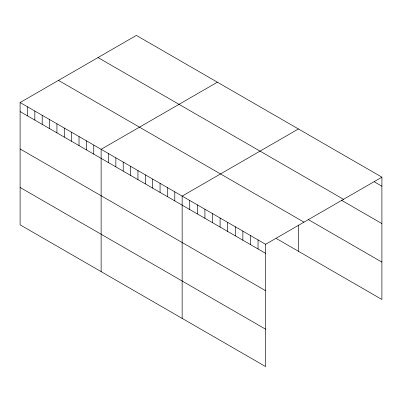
<?xml version="1.0" encoding="UTF-8"?>
<svg xmlns="http://www.w3.org/2000/svg" width="402" height="402" viewBox="0 0 402 402"><rect width="100%" height="100%" fill="white"/><g stroke="black" fill="none" stroke-linecap="round" stroke-linejoin="round"><path stroke-width="0.6" d="M20.1 102.535L265.632 244.295L265.632 366.589L20.1 224.834L20.1 102.535L136.368 35.411L381.9 177.166L381.9 299.465L276.32 238.507M217.392 82.194L101.128 149.318L101.128 271.611M298.42 128.972L182.151 196.096L182.151 318.389M265.632 244.295L381.9 177.166M374.312 181.84L381.9 186.221M97.998 57.561L343.534 199.322M341.243 200.121L381.9 223.592M308.178 219.527L381.9 262.094M58.466 80.385L304.002 222.145M20.1 111.59L265.632 253.35M20.1 148.961L265.632 290.716M20.1 187.463L265.632 329.218M298.42 225.105L298.42 251.265M258.044 239.914L258.044 248.969M250.456 235.532L250.456 244.587M242.863 231.15L242.863 240.205M235.276 226.768L235.276 235.823M227.688 222.386L227.688 231.441M220.1 218.005L220.1 227.06M212.507 213.623L212.507 222.678M204.919 209.241L204.919 218.296M197.332 204.859L197.332 213.914M189.739 200.477L189.739 209.532M174.785 191.844L174.785 200.899M167.418 187.593L167.418 196.643M160.056 183.337L160.056 192.392M152.69 179.086L152.69 188.141M145.323 174.835L145.323 183.89M137.956 170.579L137.956 179.634M130.59 166.327L130.59 175.383M123.223 162.076L123.223 171.131M115.856 157.825L115.856 166.875M108.49 153.569L108.49 162.624M93.761 145.067L93.761 154.117M86.395 140.811L86.395 149.866M79.028 136.559L79.028 145.614M71.662 132.308L71.662 141.358M64.295 128.052L64.295 137.107M56.928 123.801L56.928 132.856M49.562 119.55L49.562 128.6M42.2 115.294L42.2 124.349M34.833 111.042L34.833 120.097M27.467 106.791L27.467 115.846"/></g></svg>
